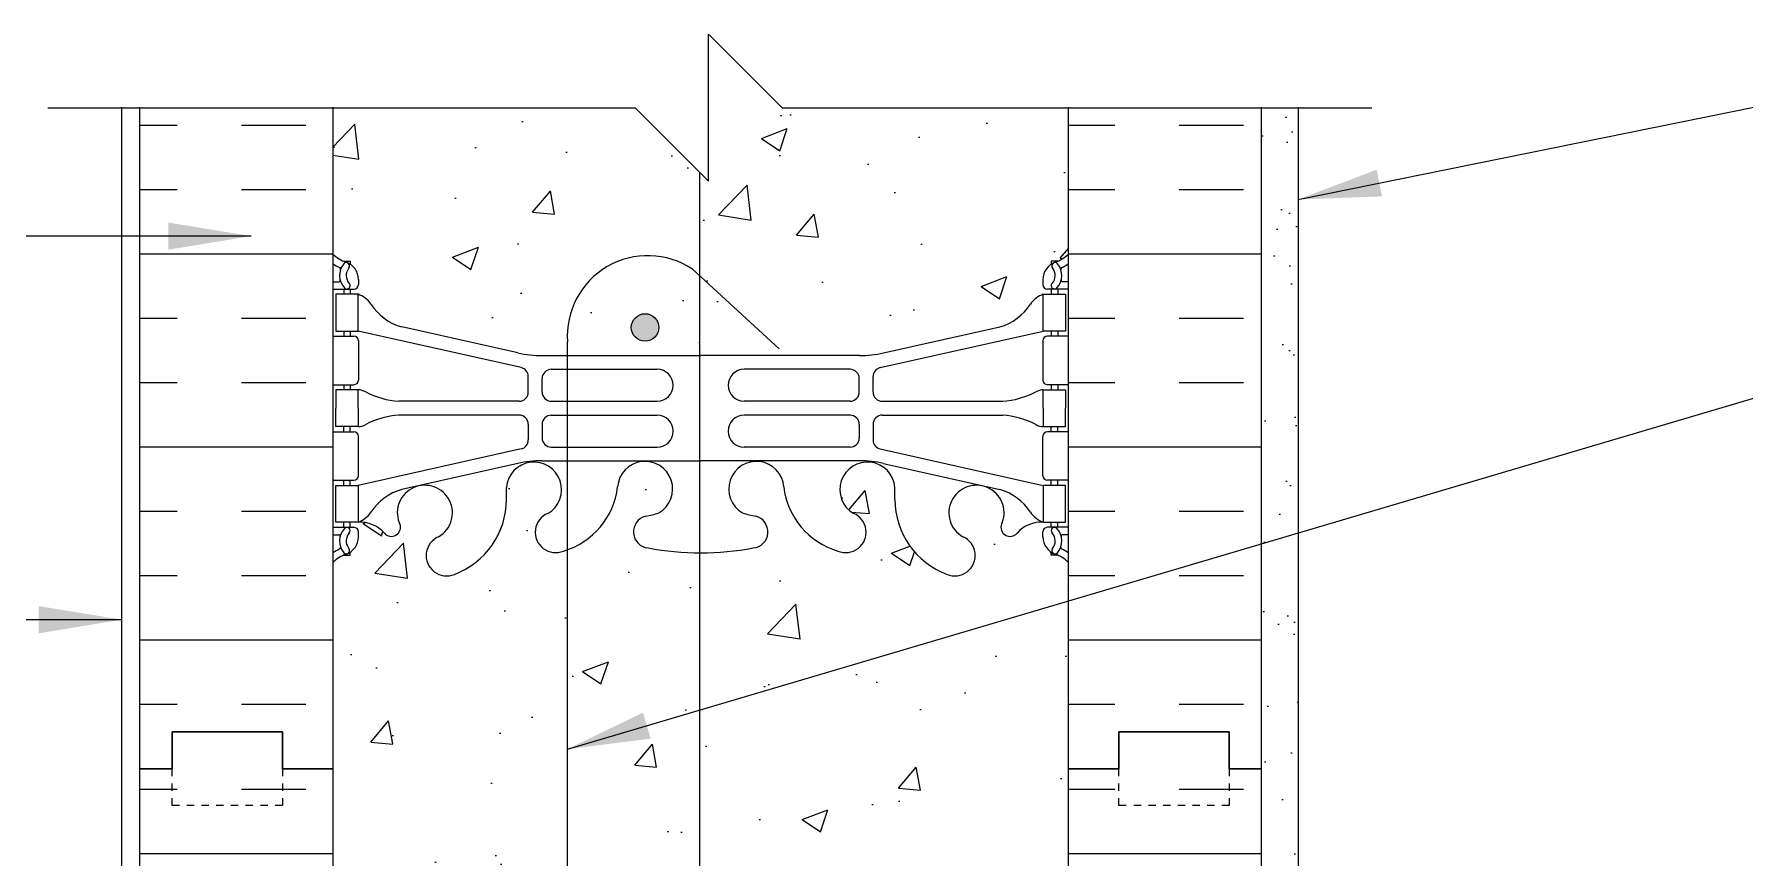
# Model space of a CAD drawing. Header units: inches. Extents: x 173.2 to 225.9, y 94 to 174.2.
# Drawn here: x 190.95 to 214.21, y 162.64 to 173.84 of the extents above; entities that cross this region are included whole.
import ezdxf

# ---------------------------------------------------------------- set-up
doc = ezdxf.new("R2010")
doc.units = ezdxf.units.IN
doc.header["$LTSCALE"] = 0.5
doc.header["$MEASUREMENT"] = 0
doc.linetypes.add('DASHED2', pattern=[0.375, 0.25, -0.125])
for name, color, linetype in [('HATCH', 12, 'Continuous'), ('LINE18', 9, 'Continuous'), ('line25', 2, 'Continuous'), ('LINE50', 5, 'Continuous'), ('LINE65', 3, 'Continuous'), ('LINE9', 9, 'Continuous'), ('TEXT', 4, 'Continuous'), ('Web_Edge', 9, 'Continuous')]:
    doc.layers.add(name, color=color, linetype=linetype)
doc.styles.add('DIM', font='romans.shx', dxfattribs={"width": 0.7})
doc.dimstyles.new('ext_12', dxfattribs={"dimscale": 12, "dimtxt": 0.09375, "dimasz": 0.09375, "dimexe": 0.09375, "dimexo": 0.0625, "dimgap": 0.0625, "dimtad": 1, "dimdec": 1, "dimzin": 2, "dimdsep": 46, "dimlunit": 4, "dimtxsty": 'DIM', "dimcen": 0.09, "dimdle": 0.09375, "dimclrt": 4, "dimadec": 0, "dimazin": 0, "dimtfac": 1, "dimtdec": 1, "dimtmove": 2, "dimatfit": 3, "dimfxl": 1, "dimfrac": 2, "dimtolj": 1, "dimtzin": 0, "dimarcsym": 0})
pattern_1 = [(50, (0, 0), (3.5863, -0.31376), [0.375, -4.125]), (355, (0, 0), (-0.693757, 3.76096), [0.3, -3.3]), (100.4514, (0.299, -0.026), (2.892544, 3.4472), [0.3187, -3.50571]), (46.1842, (0, 1), (5.33621, -0.8276), [0.5625, -6.1875]), (96.6356, (0.4447, 0.931), (4.67331, 4.87059), [0.47805, -5.25857]), (351.1842, (0, 1), (4.67331, 4.87059), [0.45, -4.95]), (21, (0.5, 0.75), (2.984535, -2.013094), [0.375, -4.125]), (326, (0.5, 0.75), (1.216577, 3.62575), [0.3, -3.3]), (71.4514, (0.7487, 0.5822), (4.20111, 1.612656), [0.3187, -3.50571]), (37.5, (0, 0), (0.060799, 1.664469), [0, -3.26, 0, -3.35, 0, -3.3125]), (7.5, (0, 0), (1.315348, 1.972059), [0, -1.91, 0, -3.185, 0, -1.2625]), (327.5, (-1.115, 0), (2.669112, -0.1127744), [0, -1.25, 0, -3.9, 0, -5.175]), (317.5, (-1.615, 0), (2.91593, 0.500525), [0, -1.625, 0, -2.59, 0, -3.675])]

msp = doc.modelspace()

# ---------------------------------------------------------------- hatches: boundary and pattern name
at = {"layer": 'HATCH'}
h = msp.add_hatch(dxfattribs=at)
h.set_pattern_fill('AR-CONC', color=256, scale=0.5)
h.set_pattern_definition(pattern_1)
h.paths.add_polyline_path([(205.0156476, 170.846301), (205.0156476, 172.8372698), (201.1234697, 172.8372513), (200.1234697, 173.8372513), (200.1234697, 171.8372513), (199.1234697, 172.8372513), (195.0156476, 172.8372709), (195.0156476, 170.8463089, 0.0884161507), (195.1616506, 170.7489972), (195.2516506, 170.7489972), (195.2516506, 170.7072712, -0.2490694202), (195.3616506, 170.500148), (195.3616506, 170.432648, -0.4142135624), (195.2991506, 170.370148), (195.2516506, 170.370148), (195.2516506, 170.300148), (195.3566506, 170.300148, -0.1686720398), (195.5426316, 170.1505651, 0.174450119), (195.9500647, 169.854758), (197.5308603, 169.5017988, 0.0549743364), (197.8577307, 169.4657509), (200.0156517, 169.4657509), (202.1735727, 169.4657509, 0.0549743364), (202.5004431, 169.5017988), (204.0812387, 169.854758, 0.174450119), (204.4886718, 170.1505651, -0.1686720398), (204.6746528, 170.300148), (204.7796528, 170.300148), (204.7796528, 170.370148), (204.7321528, 170.370148, -0.4142135624), (204.6696528, 170.432648), (204.6696528, 170.500148, -0.2490694202), (204.7796528, 170.7072712), (204.7796528, 170.7489972), (204.8696528, 170.7489972, 0.0884104074)])
h = msp.add_hatch(dxfattribs=at)
h.set_pattern_fill('AR-SAND', color=256, scale=0.5, style=0)
h.set_pattern_definition([(37.5, (-2628.2139, -332.94145), (-0.03149668, 0.96341188), [0, -0.76, 0, -0.85, 0, -0.8125]), (7.5, (-2628.2139, -332.9415), (0.88488835, 1.41107303), [0, -0.41, 0, -0.685, 0, -0.2625]), (327.5, (-2628.8289, -332.94145), (1.55707093, 0.00282953), [0, -0.25, 0, -0.9, 0, -1.175]), (317.5, (-2628.8289, -332.9415), (1.5030633, 0.4388378), [0, -0.125, 0, -0.59, 0, -0.675])])
h.paths.add_polyline_path([(208.1406476, 159.9032613), (207.6406476, 159.9032613), (207.6406476, 154.6036771), (208.1406476, 154.6036771)])
h.paths.add_polyline_path([(207.6406476, 159.9032613), (208.1406476, 159.9032613), (208.1406476, 164.1405859), (207.6406476, 164.1405859), (207.6406476, 163.8463089)])
h.paths.add_polyline_path([(207.6406476, 164.1405859), (208.1406476, 164.1405859), (208.1406476, 172.8372513), (207.6406476, 172.8372513)])
h = msp.add_hatch(dxfattribs=at)
h.set_pattern_fill('AR-CONC', color=256, scale=0.5)
h.set_pattern_definition(pattern_1)
h.paths.add_polyline_path([(205.0156476, 156.8463168, 0.0884104075), (204.8696528, 156.9436206), (204.7796528, 156.9436206), (204.7796528, 156.9853467, -0.2490694202), (204.6696528, 157.1924698), (204.6696528, 157.2599698, -0.4142135624), (204.7321528, 157.3224698), (204.7796528, 157.3224698), (204.7796528, 157.3924698), (204.6746528, 157.3924698, -0.155528605), (204.4989599, 157.526515, 0.1809141487), (204.0812387, 157.8378599), (202.5004431, 158.1908191, 0.0549743364), (202.1735727, 158.226867), (200.0156517, 158.226867), (197.8577307, 158.226867, 0.0549743364), (197.5308603, 158.1908191), (195.9500647, 157.8378599, 0.1809141487), (195.5323435, 157.526515, -0.155528605), (195.3566506, 157.3924698), (195.2516506, 157.3924698), (195.2516506, 157.3224698), (195.2991506, 157.3224698, -0.4142135624), (195.3616506, 157.2599698), (195.3616506, 157.1924698, -0.2490694202), (195.2516506, 156.9853467), (195.2516506, 156.9436206), (195.1616506, 156.9436206, 0.0884161507), (195.0156476, 156.8463089), (195.0156476, 155.0332873), (195.1357714, 154.7459895), (196.9261302, 154.7459895), (196.9261302, 156.2035391), (196.9886302, 156.3230478), (197.0511302, 156.2035391), (197.0511302, 154.7459895), (202.9666925, 154.7459895), (202.9666925, 156.2035391), (203.0291925, 156.3230478), (203.0916925, 156.2035391), (203.0916925, 154.7459895), (205.0156476, 154.7459895)])
h.paths.add_polyline_path([(205.0156476, 163.8463089), (205.0156476, 166.653995, 0.0884104075), (204.8696528, 166.7512988), (204.7796528, 166.7512988), (204.7796528, 166.7930249, -0.2490694202), (204.6696528, 167.000148), (204.6696528, 167.067648, -0.4142135624), (204.7321528, 167.130148), (204.7796528, 167.130148), (204.7796528, 167.200148), (204.6746528, 167.200148, 0.2317357956), (204.3169883, 167.0491237, -0.8344002604), (204.1054841, 167.1746681), (204.1171943, 167.196014, 2.155403934), (203.5785464, 167.0015962, -1), (203.3649571, 166.490494, -0.3112229933), (202.6559827, 167.5064882), (202.6564926, 167.671476, 1.6613820595), (202.0954095, 167.3187356, -1), (201.8818202, 166.8076334, -0.3009499256), (201.1455799, 167.6799308, 1.6613820595), (200.5844968, 167.3271904, 0.0556171619), (200.7637951, 167.2816199, -0.8432432356), (200.7294786, 166.8492986, -0.0475443617), (200.0156517, 166.7845429, -0.0475443617), (199.3018248, 166.8492986, -0.8432432356), (199.2675083, 167.2816199, 0.0556171619), (199.4468066, 167.3271904, 1.6613820595), (198.8857235, 167.6799308, -0.3009499256), (198.1494832, 166.8076334, -1), (197.9358939, 167.3187356, 1.6613820595), (197.3748108, 167.671476), (197.3753207, 167.5064882, -0.3112229933), (196.6663463, 166.490494, -1), (196.452757, 167.0015962, 2.155403934), (195.9141091, 167.196014), (195.9258193, 167.1746681, -0.8343745963), (195.7143201, 167.049118, 0.2317403101), (195.3566506, 167.200148), (195.2516506, 167.200148), (195.2516506, 167.130148), (195.2991506, 167.130148, -0.4142135624), (195.3616506, 167.067648), (195.3616506, 167.000148, -0.2490694202), (195.2516506, 166.7930249), (195.2516506, 166.7512988), (195.1616506, 166.7512988, 0.0884161507), (195.0156476, 166.6539871), (195.0156476, 163.8463089), (195.0156476, 161.0386307, 0.0884161507), (195.1616506, 160.941319), (195.2516506, 160.941319), (195.2516506, 160.899593, -0.2490694202), (195.3616506, 160.6924698), (195.3616506, 160.6249698, -0.4142135624), (195.2991506, 160.5624698), (195.2516506, 160.5624698), (195.2516506, 160.4924698), (195.3566506, 160.4924698, 0.2317357955), (195.7143151, 160.6434942, -0.8344002608), (195.9258193, 160.5179498), (195.9141091, 160.4966039, 2.155403934), (196.452757, 160.6910216, -1), (196.6663463, 161.2021238, -0.3112229933), (197.3753207, 160.1861297), (197.3748108, 160.0211419, 1.6613820595), (197.9358939, 160.3738822, -1), (198.1494832, 160.8849844, -0.3009499256), (198.8857235, 160.012687, 1.6613820595), (199.4468066, 160.3654274, 0.0556171619), (199.2675083, 160.410998, -0.8432432356), (199.3018248, 160.8433193, -0.0475443617), (200.0156517, 160.9080749, -0.0475443617), (200.7294786, 160.8433193, -0.8432432356), (200.7637951, 160.410998, 0.0556171619), (200.5844968, 160.3654274, 1.6613820595), (201.1455799, 160.012687, -0.3009499256), (201.8818202, 160.8849844, -1), (202.0954095, 160.3738822, 1.6613820595), (202.6564926, 160.0211419), (202.6559827, 160.1861297, -0.3112229933), (203.3649571, 161.2021238, -1), (203.5785464, 160.6910216, 2.155403934), (204.1171943, 160.4966039), (204.1054841, 160.5179498, -0.8343745963), (204.3169833, 160.6434999, 0.2317403101), (204.6746528, 160.4924698), (204.7796528, 160.4924698), (204.7796528, 160.5624698), (204.7321528, 160.5624698, -0.4142135624), (204.6696528, 160.6249698), (204.6696528, 160.6924698, -0.2490694202), (204.7796528, 160.899593), (204.7796528, 160.941319), (204.8696528, 160.941319, 0.0884104075), (205.0156476, 161.0386229)])
at = {"layer": 'LINE65'}
msp.add_hatch(color=256, dxfattribs=at).paths.add_polyline_path([(199.4471948, 169.8481223, 1), (199.0721948, 169.8481223, 1)])

# ---------------------------------------------------------------- linework, layer by layer
at = {"layer": 'HATCH'}
for p, q in [((192.3906476, 172.5993814), (192.8954259, 172.5993814)), ((193.7704259, 172.5993814), (194.6454259, 172.5993814)), ((205.0156476, 172.5993814), (205.6454259, 172.5993814)), ((206.5204259, 172.5993814), (207.3954259, 172.5993814)), ((192.3906476, 171.7243814), (192.8954259, 171.7243814)), ((193.7704259, 171.7243814), (194.6454259, 171.7243814)), ((205.0156476, 171.7243814), (205.6454259, 171.7243814)), ((206.5204259, 171.7243814), (207.3954259, 171.7243814)), ((192.3906476, 170.8493814), (195.0156476, 170.8493814)), ((205.0156476, 170.8493814), (207.6406476, 170.8493814)), ((192.3906476, 169.9743814), (192.8954259, 169.9743814)), ((193.7704259, 169.9743814), (194.6454259, 169.9743814)), ((205.0156476, 169.9743814), (205.6454259, 169.9743814)), ((206.5204259, 169.9743814), (207.3954259, 169.9743814)), ((192.3906476, 169.0993814), (192.8954259, 169.0993814)), ((193.7704259, 169.0993814), (194.6454259, 169.0993814)), ((205.0156476, 169.0993814), (205.6454259, 169.0993814)), ((206.5204259, 169.0993814), (207.3954259, 169.0993814)), ((192.3906476, 168.2243814), (195.0156476, 168.2243814)), ((205.0156476, 168.2243814), (207.6406476, 168.2243814)), ((192.3906476, 167.3493814), (192.8954259, 167.3493814)), ((193.7704259, 167.3493814), (194.6454259, 167.3493814)), ((205.0156476, 167.3493814), (205.6454259, 167.3493814)), ((206.5204259, 167.3493814), (207.3954259, 167.3493814)), ((192.3906476, 166.4743814), (192.8954259, 166.4743814)), ((193.7704259, 166.4743814), (194.6454259, 166.4743814)), ((205.0156476, 166.4743814), (205.6454259, 166.4743814)), ((206.5204259, 166.4743814), (207.3954259, 166.4743814)), ((192.3906476, 165.5993814), (195.0156476, 165.5993814)), ((205.0156476, 165.5993814), (207.6406476, 165.5993814)), ((192.3906476, 164.7243814), (192.8954259, 164.7243814)), ((193.7704259, 164.7243814), (194.6454259, 164.7243814)), ((205.0156476, 164.7243814), (205.6454259, 164.7243814)), ((206.5204259, 164.7243814), (207.3954259, 164.7243814)), ((192.3906476, 163.8493814), (192.8281476, 163.8493814)), ((194.3281476, 163.8493814), (194.6454259, 163.8493814)), ((205.0156476, 163.8493814), (205.6454259, 163.8493814)), ((207.2031476, 163.8493814), (207.3954259, 163.8493814)), ((192.3906476, 163.5703751), (192.8954259, 163.5703751)), ((193.7704259, 163.5703751), (194.6454259, 163.5703751)), ((205.0156476, 163.5703751), (205.6454259, 163.5703751)), ((206.5204259, 163.5703751), (207.3954259, 163.5703751)), ((192.3906476, 162.6953751), (195.0156476, 162.6953751)), ((205.0156476, 162.6953751), (207.6406476, 162.6953751))]:
    msp.add_line(p, q, dxfattribs=at)
at = {"layer": 'LINE18'}
msp.add_line((192.1406476, 172.8463089), (192.1406476, 152.8664942), dxfattribs=at)
msp.add_lwpolyline([(191.1406476, 172.8372893), (199.1234697, 172.8372513), (200.1234697, 171.8372513), (200.1234697, 173.8372513), (201.1234697, 172.8372513), (209.1406476, 172.8372893)], dxfattribs=at)
at = {"layer": 'line25'}
for p, q in [((195.0156476, 172.8463089), (195.0156476, 163.8463089)), ((205.0156476, 163.8463089), (205.0156476, 172.8463089)), ((195.0156476, 163.8463089), (195.0156476, 153.1164942)), ((205.0156476, 154.6164942), (205.0156476, 163.8463089))]:
    msp.add_line(p, q, dxfattribs=at)
at = {"layer": 'LINE50'}
for p, q in [((192.3906476, 163.8463089), (192.3906476, 172.8463089)), ((207.6406476, 163.8463089), (207.6406476, 172.8463089)), ((194.3281476, 164.3463089), (192.8281476, 164.3463089)), ((192.8281476, 164.3463089), (192.8281476, 163.8463089)), ((194.3281476, 163.8463089), (194.3281476, 164.3463089)), ((205.7031476, 163.8463089), (205.7031476, 164.3463089)), ((205.7031476, 164.3463089), (207.2031476, 164.3463089)), ((207.2031476, 164.3463089), (207.2031476, 163.8463089)), ((192.8281476, 163.8463089), (192.3906476, 163.8463089)), ((194.7656476, 163.8463089), (194.3281476, 163.8463089)), ((195.0156476, 163.8463089), (194.7656476, 163.8463089)), ((205.0156476, 163.8463089), (205.2656476, 163.8463089)), ((205.2656476, 163.8463089), (205.7031476, 163.8463089)), ((207.2031476, 163.8463089), (207.6406476, 163.8463089))]:
    msp.add_line(p, q, dxfattribs=at)
for points in [[(192.3906476, 153.1164942), (192.3906476, 163.8463089), (192.8281476, 163.8463089), (192.8281476, 164.3463089), (194.3281476, 164.3463089), (194.3281476, 163.8463089), (194.7656476, 163.8463089), (195.0156476, 163.8463089)], [(205.0156476, 153.1164942), (207.6406476, 153.1164942), (207.6406476, 163.8463089), (207.2031476, 163.8463089), (207.2031476, 164.3463089), (205.7031476, 164.3463089), (205.7031476, 163.8463089), (205.2656476, 163.8463089), (205.0156476, 163.8463089)]]:
    msp.add_lwpolyline(points, dxfattribs=at)
at = {"layer": 'LINE65'}
for p, q in [((199.9984697, 171.9622513), (199.9984697, 156.1164942)), ((199.9032156, 170.6419755), (201.0829675, 169.5576918)), ((198.2043726, 157.2897852), (198.2043726, 169.6519773))]:
    msp.add_line(p, q, dxfattribs=at)
msp.add_circle((199.2596948, 169.8481223), 0.1875, dxfattribs=at)
msp.add_arc((199.2967011, 169.7301465), 1.0951219, 56.36963594, 184.09322148, dxfattribs=at)
at = {"layer": 'LINE9'}
msp.add_line((208.1406476, 172.8463089), (208.1406476, 152.6164942), dxfattribs=at)
at = {"layer": 'LINE9', "linetype": 'DASHED2', "ltscale": 0.15}
for points in [[(194.3281476, 163.8463089), (194.3281476, 163.8463089), (194.3281476, 163.3463089), (192.8281476, 163.3463089), (192.8281476, 163.8463089), (192.8281476, 163.8463089)], [(207.2031476, 163.8463089), (207.2031476, 163.8463089), (207.2031476, 163.3463089), (205.7031476, 163.3463089), (205.7031476, 163.8463089), (205.7031476, 163.8463089)]]:
    msp.add_lwpolyline(points, dxfattribs=at)
at = {"layer": 'Web_Edge'}
for p, q in [((195.1616506, 170.7489972), (195.2516506, 170.7489972)), ((195.2516506, 170.7489972), (195.2516506, 170.7072712)), ((204.8696528, 170.7489972), (204.7796528, 170.7489972)), ((204.7796528, 170.7489972), (204.7796528, 170.7072712)), ((195.3616506, 170.500148), (195.3616506, 170.432648)), ((204.6696528, 170.500148), (204.6696528, 170.432648)), ((195.0156476, 170.470148), (195.0935261, 170.470148)), ((195.0156476, 170.370148), (195.2991506, 170.370148)), ((195.1616506, 170.370148), (195.1616506, 170.300148)), ((195.2516506, 170.370148), (195.2516506, 170.300148)), ((205.0156558, 170.370148), (204.7321528, 170.370148)), ((204.7796528, 170.370148), (204.7796528, 170.300148)), ((204.8696528, 170.370148), (204.8696528, 170.300148)), ((205.0156476, 170.470148), (204.9377773, 170.470148)), ((195.1616506, 169.800148), (195.1616506, 169.730148)), ((195.2516506, 169.800148), (195.2516506, 169.730148)), ((197.5742139, 169.3035182), (195.3566506, 169.800148)), ((197.5308603, 169.5017988), (195.9500647, 169.854758)), ((202.4570895, 169.3035182), (204.6746528, 169.800148)), ((202.5004431, 169.5017988), (204.0812387, 169.854758)), ((204.7796528, 169.800148), (204.7796528, 169.730148)), ((204.8696528, 169.800148), (204.8696528, 169.730148)), ((195.0156476, 169.730148), (195.2991506, 169.730148)), ((195.3616506, 169.667648), (195.3616506, 169.132648)), ((204.6696528, 169.667648), (204.6696528, 169.132648)), ((205.0156476, 169.730148), (204.7321528, 169.730148)), ((197.8577307, 169.4657509), (200.0156517, 169.4657509)), ((202.1735727, 169.4657509), (200.0156517, 169.4657509)), ((197.6718964, 168.9692518), (197.6718964, 169.1815397)), ((197.8593963, 168.970119), (197.8593963, 169.1541173)), ((197.9843963, 169.2791173), (199.4238961, 169.2791173)), ((202.0469071, 169.2791173), (200.6074073, 169.2791173)), ((202.1719071, 168.970119), (202.1719071, 169.1541173)), ((202.359407, 168.9692518), (202.359407, 169.1815397)), ((195.0156476, 169.070148), (195.2991506, 169.070148)), ((195.1616506, 169.070148), (195.1616506, 169.000148)), ((195.2516506, 169.070148), (195.2516506, 169.000148)), ((205.0156476, 169.070148), (204.7321528, 169.070148)), ((204.7796528, 169.070148), (204.7796528, 169.000148)), ((204.8696528, 169.070148), (204.8696528, 169.000148)), ((197.5468964, 168.8442518), (195.9093747, 168.8442518)), ((197.5468964, 168.6560442), (195.9093747, 168.6560442)), ((197.9843963, 168.845119), (199.4238961, 168.845119)), ((197.9843963, 168.655177), (199.4238961, 168.655177)), ((202.0469071, 168.845119), (200.6074073, 168.845119)), ((202.0469071, 168.655177), (200.6074073, 168.655177)), ((202.484407, 168.8442518), (204.1219287, 168.8442518)), ((202.484407, 168.6560442), (204.1219287, 168.6560442)), ((195.0156476, 168.430148), (195.2991506, 168.430148)), ((195.1616506, 168.430148), (195.1616506, 168.500148)), ((195.2516506, 168.430148), (195.2516506, 168.500148)), ((197.6718964, 168.5310442), (197.6718964, 168.3187564)), ((197.8593963, 168.530177), (197.8593963, 168.3461787)), ((202.1719071, 168.530177), (202.1719071, 168.3461787)), ((202.359407, 168.5310442), (202.359407, 168.3187564)), ((205.0156558, 168.430148), (204.7321528, 168.430148)), ((204.7796528, 168.430148), (204.7796528, 168.500148)), ((204.8696528, 168.430148), (204.8696528, 168.500148)), ((197.5742139, 168.1967779), (195.3566506, 167.700148)), ((195.3616506, 167.832648), (195.3616506, 168.367648)), ((197.9843963, 168.2211787), (199.4238961, 168.2211787)), ((202.0469071, 168.2211787), (200.6074073, 168.2211787)), ((202.4570895, 168.1967779), (204.6746528, 167.700148)), ((204.6696528, 167.832648), (204.6696528, 168.367648)), ((197.5308603, 167.9984973), (195.9500647, 167.6455381)), ((197.8577307, 168.0345452), (200.0156517, 168.0345452)), ((202.1735727, 168.0345452), (200.0156517, 168.0345452)), ((202.5004431, 167.9984973), (204.0812387, 167.6455381)), ((195.0156476, 167.770148), (195.2991506, 167.770148)), ((195.1616506, 167.700148), (195.1616506, 167.770148)), ((195.2516506, 167.700148), (195.2516506, 167.770148)), ((205.0156558, 167.770148), (204.7321528, 167.770148)), ((204.7796528, 167.700148), (204.7796528, 167.770148)), ((204.8696528, 167.700148), (204.8696528, 167.770148)), ((197.3753207, 167.5064882), (197.3748108, 167.671476)), ((202.6559827, 167.5064882), (202.6564926, 167.671476)), ((195.0156476, 167.130148), (195.2991506, 167.130148)), ((195.0156476, 167.030148), (195.0935261, 167.030148)), ((195.1616506, 167.130148), (195.1616506, 167.200148)), ((195.2516506, 167.130148), (195.2516506, 167.200148)), ((195.3616506, 167.000148), (195.3616506, 167.067648)), ((195.9141091, 167.196014), (195.9258193, 167.1746681)), ((204.1171943, 167.196014), (204.1054841, 167.1746681)), ((204.6696528, 167.000148), (204.6696528, 167.067648)), ((205.0156476, 167.130148), (204.7321528, 167.130148)), ((204.7796528, 167.130148), (204.7796528, 167.200148)), ((204.8696528, 167.130148), (204.8696528, 167.200148)), ((205.0156558, 167.030148), (204.9377773, 167.030148)), ((195.2516506, 166.7512988), (195.2516506, 166.7930249)), ((204.7796528, 166.7512988), (204.7796528, 166.7930249)), ((195.1616506, 166.7512988), (195.2516506, 166.7512988)), ((204.8696528, 166.7512988), (204.7796528, 166.7512988))]:
    msp.add_line(p, q, dxfattribs=at)
for points in [[(195.0566506, 169.800148), (195.3566506, 169.800148), (195.3566506, 170.300148), (195.0566506, 170.300148)], [(204.9746528, 169.800148), (204.6746528, 169.800148), (204.6746528, 170.300148), (204.9746528, 170.300148)], [(195.0566506, 167.700148), (195.3566506, 167.700148), (195.3566506, 167.200148), (195.0566506, 167.200148)], [(204.9746528, 167.700148), (204.6746528, 167.700148), (204.6746528, 167.200148), (204.9746528, 167.200148)]]:
    msp.add_lwpolyline(points, close=True, dxfattribs=at)
for points in [[(195.3566506, 168.750148), (195.3566506, 169.000148), (195.0566506, 169.000148), (195.0566506, 168.750148)], [(204.6746528, 168.750148), (204.6746528, 169.000148), (204.9746528, 169.000148), (204.9746528, 168.750148)], [(195.3566506, 168.750148), (195.3566506, 168.500148), (195.0566506, 168.500148), (195.0566506, 168.750148)], [(204.6746528, 168.750148), (204.6746528, 168.500148), (204.9746528, 168.500148), (204.9746528, 168.750148)]]:
    msp.add_lwpolyline(points, dxfattribs=at)
for centre, radius, start, end in [((195.3616506, 171.2072548), 0.5, 226.21088883, 250.52877936), ((195.1975916, 170.6856041), 0.0450092, 321.44800065, 139.1878992), ((195.1116506, 170.500148), 0.25, 0, 70.52877936), ((204.9196528, 170.500148), 0.25, 109.47122064, 180), ((204.8337118, 170.6856041), 0.0450092, 40.8121008, 218.55199935), ((204.6696528, 171.2072548), 0.5, 289.47122064, 313.78780513), ((195.3616506, 171.2072548), 0.6, 234.78321605, 245.07477071), ((195.0937301, 170.4897305), 0.0195835, 269.40315581, 15.49009994), ((195.355358, 170.5547074), 0.25, 140.114512, 222.46086784), ((195.0995684, 170.6442372), 0.0210317, 343.46400404, 63.99572766), ((195.355358, 170.5547074), 0.16, 140.0000772, 222.46086784), ((204.6759454, 170.5547074), 0.16, 317.53913216, 39.9999228), ((204.6759454, 170.5547074), 0.25, 317.53913216, 39.885488), ((204.931735, 170.6442372), 0.0210317, 116.00427234, 196.53599596), ((204.9375733, 170.4897305), 0.0195835, 164.50990006, 270.59684419), ((204.6696528, 171.2072548), 0.6, 294.92522929, 305.21678395), ((195.2041216, 170.4163147), 0.045, 222.46086784, 42.46086784), ((195.2991506, 170.432648), 0.0625, 270, 0), ((195.2342419, 169.9575442), 0.3638149, 34.97751375, 70.33874127), ((204.7970615, 169.9575442), 0.3638149, 109.66125873, 145.02248625), ((204.7321528, 170.432648), 0.0625, 180, 270), ((204.8271818, 170.4163147), 0.045, 137.53913216, 317.53913216), ((196.1573608, 170.5687742), 0.7434991, 212.79191653, 253.81071146), ((203.8739426, 170.5687742), 0.7434991, 286.18928854, 327.20808347), ((195.2991506, 169.667648), 0.0625, 0, 90), ((204.7321528, 169.667648), 0.0625, 90, 180), ((197.8577307, 170.9657509), 1.5, 257.41347953, 270), ((202.1735727, 170.9657509), 1.5, 270, 282.58652047), ((195.2991506, 169.132648), 0.0625, 270, 0), ((197.5468964, 169.1815397), 0.125, 0, 77.3767299), ((197.9843963, 169.1541173), 0.125, 90, 180), ((199.4238961, 169.0621182), 0.2169991, 270, 90), ((200.6074073, 169.0621182), 0.2169991, 90, 270), ((202.0469071, 169.1541173), 0.125, 0, 90), ((202.484407, 169.1815397), 0.125, 102.6232701, 180), ((204.7321528, 169.132648), 0.0625, 180, 270), ((195.3525278, 168.7814644), 0.2187225, 60.49374659, 88.91995366), ((195.9981255, 170.0111028), 1.1702213, 242.63654818, 265.65045124), ((197.5468964, 168.9692518), 0.125, 270, 0), ((197.9843963, 168.970119), 0.125, 180, 270), ((202.0469071, 168.970119), 0.125, 270, 360), ((202.484407, 168.9692518), 0.125, 180, 270), ((204.0331779, 170.0111028), 1.1702213, 274.34954876, 297.36345182), ((204.6787756, 168.7814644), 0.2187225, 91.08004634, 119.50625341), ((195.9981255, 167.4891932), 1.1702213, 94.34954876, 117.36345182), ((197.5468964, 168.5310442), 0.125, 0, 90), ((197.9843963, 168.530177), 0.125, 90, 180), ((199.4238961, 168.4381779), 0.2169991, 270, 90), ((200.6074073, 168.4381779), 0.2169991, 90, 270), ((202.0469071, 168.530177), 0.125, 0, 90), ((202.484407, 168.5310442), 0.125, 90, 180), ((204.0331779, 167.4891932), 1.1702213, 62.63654818, 85.65045124), ((195.2991506, 168.367648), 0.0625, 0, 90), ((195.3525278, 168.7188317), 0.2187225, 271.08004634, 299.50625341), ((204.6787756, 168.7188317), 0.2187225, 240.49374659, 268.91995366), ((204.7321528, 168.367648), 0.0625, 90, 180), ((197.5468964, 168.3187564), 0.125, 282.6232701, 0), ((197.9843963, 168.3461787), 0.125, 180, 270), ((202.0469071, 168.3461787), 0.125, 270, 0), ((202.484407, 168.3187564), 0.125, 180, 257.3767299), ((197.7487821, 167.643719), 0.375, 299.93152913, 175.7551574), ((197.8577307, 166.5345452), 1.5, 90, 102.58652047), ((199.2596948, 167.6521738), 0.375, 299.93152913, 175.7551574), ((200.7716086, 167.6521738), 0.375, 4.2448426, 240.06847087), ((202.2825213, 167.643719), 0.375, 4.2448426, 240.06847087), ((202.1735727, 166.5345452), 1.5, 77.41347953, 90), ((195.2991506, 167.832648), 0.0625, 270, 0), ((196.2656452, 167.3265796), 0.375, 299.93152913, 200.37572775), ((203.7656582, 167.3265796), 0.375, 339.62427225, 240.06847087), ((204.7321528, 167.832648), 0.0625, 180, 270), ((196.1573608, 166.9315218), 0.7434991, 106.18928854, 147.20808347), ((196.2837533, 167.5128356), 1.0915858, 290.51745966, 359.6668311), ((197.8586127, 167.7999863), 1.0341034, 286.33648915, 353.33314493), ((202.1726907, 167.7999863), 1.0341034, 186.66685507, 253.66351085), ((203.7475501, 167.5128356), 1.0915858, 180.3331689, 249.48254034), ((203.8739426, 166.9315218), 0.7434991, 32.79191653, 73.81071146), ((195.2342419, 167.5427519), 0.3638149, 289.66125873, 325.02248625), ((198.0426885, 167.0631845), 0.2769683, 112.68002007, 292.68002007), ((199.3217008, 167.0683989), 0.22, 104.26039643, 264.81653472), ((199.1529506, 168.1078603), 0.8341444, 277.89369837, 290.62709449), ((200.8783528, 168.1078603), 0.8341444, 249.37290551, 262.10630163), ((200.7096026, 167.0683989), 0.22, 275.18346528, 75.73960357), ((201.9886149, 167.0631845), 0.2769683, 247.31997993, 67.31997993), ((204.7970615, 167.5427519), 0.3638149, 214.97751375, 250.33874127), ((195.0937301, 167.0105656), 0.0195835, 344.50990006, 90.59684419), ((195.355358, 166.9455886), 0.25, 137.53913216, 219.885488), ((195.2041216, 167.0839814), 0.045, 317.53913216, 137.53913216), ((195.355358, 166.9455886), 0.16, 137.53913216, 219.9999228), ((195.2991506, 167.067648), 0.0625, 360, 90), ((195.381305, 166.759503), 0.4413342, 41.01267808, 93.20240246), ((195.8086406, 167.1311462), 0.125, 221.01267808, 20.37572775), ((204.2226628, 167.1311462), 0.125, 159.62427225, 318.98732192), ((204.6499984, 166.759503), 0.4413342, 86.79759754, 138.98732192), ((204.7321528, 167.067648), 0.0625, 90, 180), ((204.8271818, 167.0839814), 0.045, 42.46086784, 222.46086784), ((204.6759454, 166.9455886), 0.16, 320.0000772, 42.46086784), ((204.6759454, 166.9455886), 0.25, 320.114512, 42.46086784), ((204.9375733, 167.0105656), 0.0195835, 89.40315581, 195.49009994), ((195.3616506, 166.2930412), 0.6, 114.92522929, 125.21678395), ((195.0995684, 166.8560589), 0.0210317, 296.00427234, 16.53599596), ((195.1975916, 166.8146919), 0.0450092, 220.8121008, 38.55199935), ((195.1116506, 167.000148), 0.25, 289.47122064, 360), ((196.5595516, 166.7460451), 0.2769683, 112.68002007, 292.68002007), ((199.9984697, 170.5619142), 3.7774104, 259.37245178, 270.26061766), ((200.0328337, 170.5619142), 3.7774104, 269.73938234, 280.62754822), ((203.4717518, 166.7460451), 0.2769683, 247.31997993, 67.31997993), ((204.9196528, 167.000148), 0.25, 180, 250.52877936), ((204.8337118, 166.8146919), 0.0450092, 141.44800065, 319.1878992), ((204.931735, 166.8560589), 0.0210317, 163.46400404, 243.99572766), ((204.6696528, 166.2930412), 0.6, 54.78417779, 65.07477071), ((195.3616506, 166.2930412), 0.5, 109.47122064, 133.78911117), ((204.6696528, 166.2930412), 0.5, 46.21219487, 70.52877936)]:
    msp.add_arc(centre, radius, start, end, dxfattribs=at)
for points in [[(197.8593964, 168.9751189), (197.8593962, 169.1491172)], [(202.171907, 168.9751189), (202.1719072, 169.1491172)], [(197.8593964, 168.5251771), (197.8593962, 168.3511788)], [(202.171907, 168.5251771), (202.1719072, 168.3511788)]]:
    msp.add_open_spline(points, degree=1, dxfattribs=at)

# ---------------------------------------------------------------- leaders
at = {"layer": 'TEXT'}
for points in [[(208.1406476, 171.5894442), (217.9963674, 173.5894442), (219.6828795, 173.5894442)], [(193.9017514, 171.091111), (186.6849733, 171.091111), (185.9321598, 171.091111)], [(198.2043726, 164.113349), (215.8617528, 169.338643), (222.3649206, 169.338643)], [(192.1406476, 165.8737144), (186.942874, 165.8737144), (184.385866, 165.8737144)]]:
    msp.add_leader(points, dimstyle='ext_12', override={"dimgap": 0.0625, "dimtad": 0}, dxfattribs=at)

doc.saveas('drawing.dxf')
